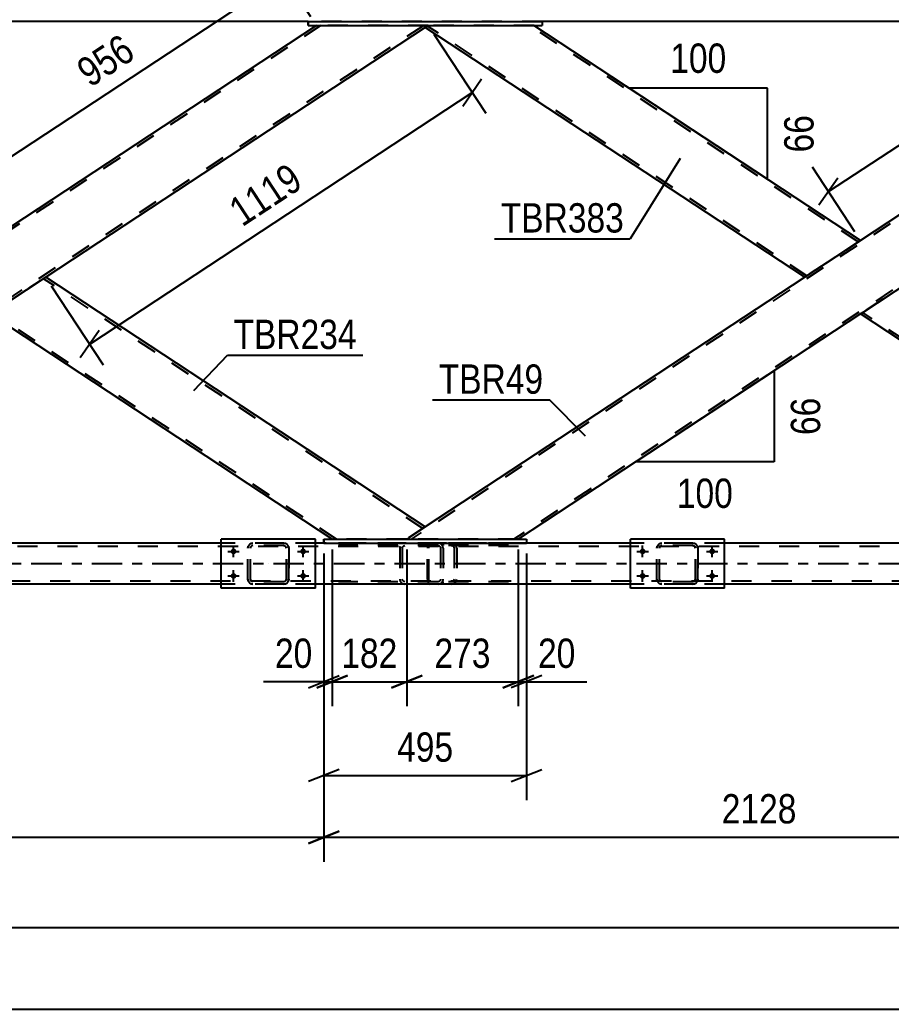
# Model space of a CAD drawing. Header units: millimetres. Extents: x -787 to 402, y -866 to -25.
# Drawn here: x -367.7 to -282.5, y -186.6 to -89.9 of the extents above; entities that cross this region are included whole.
import ezdxf

# ---------------------------------------------------------------- set-up
doc = ezdxf.new("R2010")
doc.units = ezdxf.units.MM
doc.linetypes.add('DXK_LINE_DOT2', pattern=[3.9198, 1.9599, -1.9599])
doc.linetypes.add('DXK_LINE_DOT3', pattern=[5.9187, 2.979, -0.9799, 0.9799, -0.9799])
doc.styles.add('Arial Narrow', font='ARIALN.TTF', dxfattribs={"height": 0.2})

# ---------------------------------------------------------------- blocks, each defined once
blk = doc.blocks.new('Part-569028579-4571 - 4520')
at = {"color": 2, "linetype": 'Continuous'}
for p, q in [((-280.064, -115.058), (-280.501, -115.345)), ((-242.956, -139.467), (-280.064, -115.058)), ((-285.49, -118.627), (-280.501, -115.345)), ((-285.523, -118.648), (-285.49, -118.627)), ((-252.065, -140.657), (-285.523, -118.648)), ((-243.393, -139.754), (-244.766, -140.657)), ((-242.989, -139.488), (-243.393, -139.754)), ((-242.989, -139.488), (-242.956, -139.467))]:
    blk.add_line(p, q, dxfattribs=at)
at = {"color": 7, "linetype": 'DXK_LINE_DOT2'}
for p, q in [((-243.174, -139.61), (-280.283, -115.201)), ((-285.305, -118.505), (-285.288, -118.494)), ((-251.628, -140.657), (-285.305, -118.505)), ((-243.393, -139.754), (-243.084, -139.551)), ((-244.766, -140.657), (-252.065, -140.657))]:
    blk.add_line(p, q, dxfattribs=at)
blk = doc.blocks.new('Part-569028579-4556 - 4520')
at = {"color": 2, "linetype": 'Continuous'}
for p, q in [((-365.198, -115.058), (-365.635, -115.345)), ((-328.09, -139.467), (-365.198, -115.058)), ((-370.624, -118.627), (-365.635, -115.345)), ((-370.657, -118.648), (-370.624, -118.627)), ((-337.199, -140.657), (-370.657, -118.648)), ((-328.527, -139.754), (-329.9, -140.657)), ((-328.124, -139.488), (-328.527, -139.754)), ((-328.124, -139.488), (-328.09, -139.467))]:
    blk.add_line(p, q, dxfattribs=at)
at = {"color": 7, "linetype": 'DXK_LINE_DOT2'}
for p, q in [((-328.309, -139.61), (-365.417, -115.201)), ((-370.439, -118.505), (-370.422, -118.494)), ((-336.762, -140.657), (-370.439, -118.505)), ((-328.527, -139.754), (-328.218, -139.551)), ((-329.9, -140.657), (-337.199, -140.657))]:
    blk.add_line(p, q, dxfattribs=at)
blk = doc.blocks.new('Part-569028579-4566 - 4520')
at = {"color": 7, "linetype": 'DXK_LINE_DOT2'}
for p, q in [((-338.282, -90.458), (-414.597, -140.657)), ((-328.237, -90.458), (-404.553, -140.657)), ((-327.8, -90.458), (-338.718, -90.458)), ((-327.8, -90.458), (-328.09, -90.649)), ((-370.657, -111.467), (-376.116, -115.058)), ((-365.198, -115.058), (-370.657, -118.648)), ((-413.225, -139.467), (-415.034, -140.657)), ((-404.116, -140.657), (-415.034, -140.657))]:
    blk.add_line(p, q, dxfattribs=at)
at = {"color": 2, "linetype": 'Continuous'}
for p, q in [((-338.718, -90.458), (-370.657, -111.467)), ((-328.09, -90.649), (-365.198, -115.058)), ((-376.116, -115.058), (-413.225, -139.467)), ((-370.657, -118.648), (-404.116, -140.657))]:
    blk.add_line(p, q, dxfattribs=at)
blk = doc.blocks.new('Part-569028579-4684 - 4520')
at = {"color": 2, "linetype": 'Continuous'}
for p, q in [((-339.518, -90.058), (-401.797, -90.058)), ((-254.384, -90.058), (-316.662, -90.058))]:
    blk.add_line(p, q, dxfattribs=at)
at = {"color": 7, "linetype": 'DXK_LINE_DOT2'}
blk.add_line((-316.662, -90.058), (-339.518, -90.058), dxfattribs=at)
blk = doc.blocks.new('Part-569028579-4578 - 4520')
at = {"color": 7, "linetype": 'DXK_LINE_DOT2'}
for p, q in [((-253.147, -90.458), (-329.463, -140.657)), ((-243.103, -90.458), (-319.418, -140.657)), ((-242.666, -90.458), (-285.523, -118.648)), ((-242.666, -90.458), (-253.584, -90.458)), ((-285.523, -111.467), (-290.982, -115.058)), ((-280.064, -115.058), (-285.523, -118.648)), ((-328.09, -139.467), (-329.9, -140.657)), ((-318.982, -140.657), (-329.9, -140.657))]:
    blk.add_line(p, q, dxfattribs=at)
at = {"color": 2, "linetype": 'Continuous'}
for p, q in [((-253.584, -90.458), (-285.523, -111.467)), ((-242.956, -90.649), (-280.064, -115.058)), ((-290.982, -115.058), (-328.09, -139.467)), ((-285.523, -118.648), (-318.982, -140.657))]:
    blk.add_line(p, q, dxfattribs=at)
blk = doc.blocks.new('Part-569028579-4706 - 4520')
at = {"color": 2, "linetype": 'Continuous'}
for p, q in [((-339.518, -90.458), (-339.518, -90.058)), ((-339.518, -90.058), (-339.518, -90.058)), ((-339.518, -90.058), (-316.662, -90.058)), ((-339.518, -90.458), (-339.518, -90.458)), ((-339.518, -90.458), (-316.662, -90.458)), ((-316.662, -90.058), (-316.662, -90.458))]:
    blk.add_line(p, q, dxfattribs=at)
at = {"color": 7, "linetype": 'DXK_LINE_DOT2'}
for p, q in [((-339.518, -90.058), (-339.518, -90.458)), ((-339.518, -90.058), (-339.518, -90.058)), ((-339.518, -90.458), (-339.518, -90.458)), ((-316.662, -90.058), (-316.662, -90.458))]:
    blk.add_line(p, q, dxfattribs=at)
blk = doc.blocks.new('Part-569028579-4598 - 4520')
at = {"color": 7, "linetype": 'DXK_LINE_DOT2'}
for p, q in [((-327.705, -141.093), (-327.793, -141.197)), ((-327.602, -141.057), (-327.705, -141.093)), ((-319.937, -141.057), (-327.602, -141.057)), ((-326.326, -141.057), (-326.326, -141.297)), ((-325.318, -141.093), (-325.51, -141.057)), ((-327.852, -141.353), (-327.873, -141.537)), ((-327.873, -144.577), (-327.873, -141.537)), ((-327.793, -141.197), (-327.852, -141.353)), ((-327.737, -141.537), (-327.727, -141.445)), ((-327.737, -144.577), (-327.737, -141.537)), ((-327.727, -141.445), (-327.698, -141.367)), ((-327.698, -141.367), (-327.654, -141.315)), ((-327.654, -141.315), (-327.602, -141.297)), ((-319.937, -141.297), (-327.602, -141.297)), ((-325.51, -141.297), (-325.414, -141.315)), ((-325.414, -141.315), (-325.333, -141.367)), ((-325.333, -141.367), (-325.278, -141.445)), ((-325.278, -141.445), (-325.259, -141.537)), ((-325.259, -141.537), (-325.259, -144.577)), ((-325.036, -141.401), (-325.046, -141.353)), ((-325.008, -141.537), (-325.036, -141.401)), ((-325.008, -141.537), (-325.008, -144.577)), ((-327.873, -144.577), (-327.852, -144.76)), ((-327.852, -144.76), (-327.793, -144.916)), ((-327.793, -144.916), (-327.705, -145.02)), ((-327.727, -144.669), (-327.737, -144.577)), ((-327.698, -144.746), (-327.727, -144.669)), ((-327.705, -145.02), (-327.602, -145.057)), ((-327.654, -144.798), (-327.698, -144.746)), ((-327.602, -144.817), (-327.654, -144.798)), ((-319.937, -144.817), (-327.602, -144.817)), ((-319.937, -145.057), (-327.602, -145.057)), ((-326.326, -145.057), (-326.326, -144.817)), ((-325.414, -144.798), (-325.51, -144.817)), ((-325.51, -145.057), (-325.318, -145.02)), ((-325.333, -144.746), (-325.414, -144.798)), ((-325.278, -144.669), (-325.333, -144.746)), ((-325.259, -144.577), (-325.278, -144.669)), ((-325.046, -144.76), (-325.022, -144.643)), ((-325.022, -144.643), (-325.008, -144.577))]:
    blk.add_line(p, q, dxfattribs=at)
for centre, start, end in [((-325.496, -141.552), 23.84941, 68.8059), ((-325.496, -144.561), 291.1941, 336.15059)]:
    blk.add_arc(centre, 0.492, start, end, dxfattribs=at)
blk = doc.blocks.new('Part-569028579-4692 - 4520')
at = {"color": 7, "linetype": 'DXK_LINE_DOT2'}
for p, q in [((-326.836, -141.057), (-336.579, -141.057)), ((-330.072, -141.057), (-330.267, -141.093)), ((-326.641, -141.093), (-326.836, -141.057)), ((-326.836, -141.297), (-336.579, -141.297)), ((-330.554, -141.401), (-330.582, -141.537)), ((-330.582, -141.537), (-330.582, -144.577)), ((-330.543, -141.353), (-330.554, -141.401)), ((-330.327, -141.537), (-330.307, -141.445)), ((-330.327, -141.537), (-330.327, -144.577)), ((-330.307, -141.445), (-330.252, -141.367)), ((-330.252, -141.367), (-330.169, -141.315)), ((-330.169, -141.315), (-330.072, -141.297)), ((-326.836, -141.297), (-326.739, -141.315)), ((-326.739, -141.315), (-326.656, -141.367)), ((-326.656, -141.367), (-326.6, -141.445)), ((-326.6, -141.445), (-326.581, -141.537)), ((-326.581, -141.537), (-326.581, -144.577)), ((-326.354, -141.401), (-326.365, -141.353)), ((-326.326, -141.537), (-326.354, -141.401)), ((-326.326, -141.537), (-326.326, -144.577)), ((-326.836, -144.817), (-336.579, -144.817)), ((-326.836, -145.057), (-336.579, -145.057)), ((-330.582, -144.577), (-330.568, -144.643)), ((-330.568, -144.643), (-330.543, -144.76)), ((-330.307, -144.669), (-330.327, -144.577)), ((-330.252, -144.746), (-330.307, -144.669)), ((-330.267, -145.02), (-330.072, -145.057)), ((-330.169, -144.798), (-330.252, -144.746)), ((-330.072, -144.817), (-330.169, -144.798)), ((-326.739, -144.798), (-326.836, -144.817)), ((-326.836, -145.057), (-326.641, -145.02)), ((-326.656, -144.746), (-326.739, -144.798)), ((-326.6, -144.669), (-326.656, -144.746)), ((-326.581, -144.577), (-326.6, -144.669)), ((-326.365, -144.76), (-326.34, -144.643)), ((-326.34, -144.643), (-326.326, -144.577))]:
    blk.add_line(p, q, dxfattribs=at)
for centre, start, end in [((-326.817, -141.557), 24.31996, 69.24169), ((-330.091, -144.556), 204.31996, 249.24169), ((-326.817, -144.556), 290.75831, 335.68004)]:
    blk.add_arc(centre, 0.496, start, end, dxfattribs=at)
blk = doc.blocks.new('Part-569028579-4732 - 4520')
at = {"color": 2, "linetype": 'Continuous'}
for p, q in [((-328.09, -90.649), (-328.057, -90.627)), ((-290.982, -115.058), (-328.09, -90.649)), ((-328.057, -90.627), (-327.8, -90.458)), ((-327.855, -90.494), (-327.816, -90.458)), ((-285.523, -111.467), (-317.462, -90.458)), ((-285.96, -111.754), (-290.982, -115.058)), ((-285.556, -111.489), (-285.96, -111.754)), ((-285.523, -111.467), (-285.556, -111.489))]:
    blk.add_line(p, q, dxfattribs=at)
at = {"color": 7, "linetype": 'DXK_LINE_DOT2'}
for p, q in [((-328.09, -90.649), (-328.057, -90.627)), ((-290.764, -114.914), (-327.872, -90.505)), ((-317.462, -90.458), (-327.816, -90.458)), ((-285.742, -111.61), (-317.899, -90.458)), ((-285.96, -111.754), (-285.651, -111.551)), ((-290.764, -114.914), (-290.747, -114.903))]:
    blk.add_line(p, q, dxfattribs=at)
blk = doc.blocks.new('Part-569028579-4749 - 4520')
at = {"color": 2, "linetype": 'Continuous'}
for p, q in [((-337.999, -141.057), (-337.999, -140.657)), ((-337.999, -140.657), (-337.999, -140.657)), ((-337.999, -140.657), (-318.182, -140.657)), ((-337.999, -141.057), (-337.999, -141.057)), ((-337.999, -141.057), (-318.182, -141.057)), ((-318.182, -140.657), (-318.182, -141.057))]:
    blk.add_line(p, q, dxfattribs=at)
at = {"color": 7, "linetype": 'DXK_LINE_DOT2'}
for p, q in [((-337.999, -140.657), (-337.999, -141.057)), ((-337.999, -140.657), (-337.999, -140.657)), ((-337.999, -141.057), (-337.999, -141.057)), ((-318.182, -140.657), (-318.182, -141.057))]:
    blk.add_line(p, q, dxfattribs=at)
blk = doc.blocks.new('Part-569028579-4857 - 4520')
at = {"color": 2, "linetype": 'Continuous'}
for p, q in [((-348.027, -141.057), (-378.827, -141.057)), ((-337.999, -141.057), (-338.827, -141.057)), ((-308.027, -141.057), (-318.182, -141.057)), ((-268.027, -141.057), (-298.827, -141.057)), ((-348.027, -145.057), (-378.827, -145.057)), ((-308.027, -145.057), (-338.827, -145.057)), ((-268.027, -145.057), (-298.827, -145.057))]:
    blk.add_line(p, q, dxfattribs=at)
at = {"color": 7, "linetype": 'DXK_LINE_DOT2'}
for p, q in [((-338.827, -141.057), (-348.027, -141.057)), ((-318.182, -141.057), (-337.999, -141.057)), ((-298.827, -141.057), (-308.027, -141.057)), ((-126.885, -141.377), (-725.388, -141.377)), ((-725.388, -144.737), (-126.885, -144.737)), ((-338.827, -145.057), (-348.027, -145.057)), ((-298.827, -145.057), (-308.027, -145.057))]:
    blk.add_line(p, q, dxfattribs=at)
at = {"color": 7, "linetype": 'DXK_LINE_DOT3'}
blk.add_line((-126.885, -143.057), (-725.388, -143.057), dxfattribs=at)
blk = doc.blocks.new('Part-569028579-16112 - 4520')
at = {"color": 7, "linetype": 'DXK_LINE_DOT2'}
for p, q in [((-305.131, -141.093), (-304.947, -141.057)), ((-304.947, -141.057), (-305.131, -141.093)), ((-301.907, -141.057), (-304.947, -141.057)), ((-301.907, -141.057), (-301.724, -141.093)), ((-301.724, -141.093), (-301.907, -141.057)), ((-305.427, -141.537), (-305.391, -141.353)), ((-305.391, -141.353), (-305.427, -141.537)), ((-305.427, -144.577), (-305.427, -141.537)), ((-305.427, -141.537), (-305.427, -141.537)), ((-305.427, -144.577), (-305.427, -141.537)), ((-305.187, -141.537), (-305.169, -141.445)), ((-305.169, -141.445), (-305.187, -141.537)), ((-305.187, -144.577), (-305.187, -141.537)), ((-305.187, -141.537), (-305.187, -141.537)), ((-305.187, -144.577), (-305.187, -141.537)), ((-305.169, -141.445), (-305.117, -141.367)), ((-305.117, -141.367), (-305.169, -141.445)), ((-305.117, -141.367), (-305.039, -141.315)), ((-305.039, -141.315), (-305.117, -141.367)), ((-304.947, -141.297), (-305.039, -141.315)), ((-301.907, -141.297), (-304.947, -141.297)), ((-301.907, -141.297), (-301.816, -141.315)), ((-301.816, -141.315), (-301.738, -141.367)), ((-301.738, -141.367), (-301.816, -141.315)), ((-301.738, -141.367), (-301.686, -141.445)), ((-301.686, -141.445), (-301.738, -141.367)), ((-301.686, -141.445), (-301.667, -141.537)), ((-301.667, -141.537), (-301.686, -141.445)), ((-301.667, -144.577), (-301.667, -141.537)), ((-301.667, -141.537), (-301.667, -141.537)), ((-301.667, -144.577), (-301.667, -141.537)), ((-301.464, -141.353), (-301.427, -141.537)), ((-301.427, -141.537), (-301.464, -141.353)), ((-301.427, -144.577), (-301.427, -141.537)), ((-301.427, -141.537), (-301.427, -141.537)), ((-301.427, -141.537), (-301.427, -144.577)), ((-305.427, -144.577), (-305.427, -144.577)), ((-305.391, -144.76), (-305.427, -144.577)), ((-305.427, -144.577), (-305.391, -144.76)), ((-305.187, -144.577), (-305.187, -144.577)), ((-305.169, -144.669), (-305.187, -144.577)), ((-305.187, -144.577), (-305.169, -144.669)), ((-305.117, -144.746), (-305.169, -144.669)), ((-305.169, -144.669), (-305.117, -144.746)), ((-304.947, -145.057), (-305.131, -145.02)), ((-305.131, -145.02), (-304.947, -145.057)), ((-305.039, -144.798), (-305.117, -144.746)), ((-305.117, -144.746), (-305.039, -144.798)), ((-304.947, -144.817), (-305.039, -144.798)), ((-301.907, -144.817), (-304.947, -144.817)), ((-301.907, -145.057), (-304.947, -145.057)), ((-301.816, -144.798), (-301.907, -144.817)), ((-301.724, -145.02), (-301.907, -145.057)), ((-301.907, -145.057), (-301.724, -145.02)), ((-301.738, -144.746), (-301.816, -144.798)), ((-301.816, -144.798), (-301.738, -144.746)), ((-301.686, -144.669), (-301.738, -144.746)), ((-301.738, -144.746), (-301.686, -144.669)), ((-301.667, -144.577), (-301.686, -144.669)), ((-301.686, -144.669), (-301.667, -144.577)), ((-301.667, -144.577), (-301.667, -144.577)), ((-301.427, -144.577), (-301.464, -144.76)), ((-301.464, -144.76), (-301.427, -144.577)), ((-301.427, -144.577), (-301.427, -144.577))]:
    blk.add_line(p, q, dxfattribs=at)
at = {"color": 7, "linetype": 'DXK_LINE_DOT3'}
blk.add_line((-303.427, -143.057), (-303.427, -143.057), dxfattribs=at)
at = {"color": 7, "linetype": 'DXK_LINE_DOT2'}
for centre, start, end in [((-304.947, -141.537), 112.5, 157.5), ((-304.947, -141.537), 112.5, 157.5), ((-301.907, -141.537), 22.5, 67.5), ((-301.907, -141.537), 22.5, 67.5), ((-304.947, -144.577), 202.5, 247.5), ((-304.947, -144.577), 202.5, 247.5), ((-301.907, -144.577), 292.5, 337.5), ((-301.907, -144.577), 292.5, 337.5)]:
    blk.add_arc(centre, 0.48, start, end, dxfattribs=at)
blk = doc.blocks.new('Part-569028579-16113 - 4520')
at = {"color": 2, "linetype": 'Continuous'}
for p, q in [((-298.827, -140.657), (-308.027, -140.657)), ((-308.027, -145.457), (-308.027, -140.657)), ((-298.827, -145.457), (-298.827, -140.657)), ((-298.827, -145.457), (-308.027, -145.457))]:
    blk.add_line(p, q, dxfattribs=at)
blk = doc.blocks.new('Part-569028579-16115 - 4520')
at = {"color": 7, "linetype": 'DXK_LINE_DOT2'}
for p, q in [((-345.131, -141.093), (-344.947, -141.057)), ((-344.947, -141.057), (-345.131, -141.093)), ((-341.907, -141.057), (-344.947, -141.057)), ((-341.907, -141.057), (-341.724, -141.093)), ((-341.724, -141.093), (-341.907, -141.057)), ((-345.427, -141.537), (-345.391, -141.353)), ((-345.391, -141.353), (-345.427, -141.537)), ((-345.427, -144.577), (-345.427, -141.537)), ((-345.427, -141.537), (-345.427, -141.537)), ((-345.427, -144.577), (-345.427, -141.537)), ((-345.187, -141.537), (-345.169, -141.445)), ((-345.169, -141.445), (-345.187, -141.537)), ((-345.187, -144.577), (-345.187, -141.537)), ((-345.187, -141.537), (-345.187, -141.537)), ((-345.187, -144.577), (-345.187, -141.537)), ((-345.169, -141.445), (-345.117, -141.367)), ((-345.117, -141.367), (-345.169, -141.445)), ((-345.117, -141.367), (-345.039, -141.315)), ((-345.039, -141.315), (-345.117, -141.367)), ((-344.947, -141.297), (-345.039, -141.315)), ((-341.907, -141.297), (-344.947, -141.297)), ((-341.907, -141.297), (-341.816, -141.315)), ((-341.816, -141.315), (-341.738, -141.367)), ((-341.738, -141.367), (-341.816, -141.315)), ((-341.738, -141.367), (-341.686, -141.445)), ((-341.686, -141.445), (-341.738, -141.367)), ((-341.686, -141.445), (-341.667, -141.537)), ((-341.667, -141.537), (-341.686, -141.445)), ((-341.667, -144.577), (-341.667, -141.537)), ((-341.667, -141.537), (-341.667, -141.537)), ((-341.667, -144.577), (-341.667, -141.537)), ((-341.464, -141.353), (-341.427, -141.537)), ((-341.427, -141.537), (-341.464, -141.353)), ((-341.427, -144.577), (-341.427, -141.537)), ((-341.427, -141.537), (-341.427, -141.537)), ((-341.427, -141.537), (-341.427, -144.577)), ((-345.427, -144.577), (-345.427, -144.577)), ((-345.391, -144.76), (-345.427, -144.577)), ((-345.427, -144.577), (-345.391, -144.76)), ((-345.187, -144.577), (-345.187, -144.577)), ((-345.169, -144.669), (-345.187, -144.577)), ((-345.187, -144.577), (-345.169, -144.669)), ((-345.117, -144.746), (-345.169, -144.669)), ((-345.169, -144.669), (-345.117, -144.746)), ((-344.947, -145.057), (-345.131, -145.02)), ((-345.131, -145.02), (-344.947, -145.057)), ((-345.039, -144.798), (-345.117, -144.746)), ((-345.117, -144.746), (-345.039, -144.798)), ((-344.947, -144.817), (-345.039, -144.798)), ((-341.907, -144.817), (-344.947, -144.817)), ((-341.907, -145.057), (-344.947, -145.057)), ((-341.816, -144.798), (-341.907, -144.817)), ((-341.724, -145.02), (-341.907, -145.057)), ((-341.907, -145.057), (-341.724, -145.02)), ((-341.738, -144.746), (-341.816, -144.798)), ((-341.816, -144.798), (-341.738, -144.746)), ((-341.686, -144.669), (-341.738, -144.746)), ((-341.738, -144.746), (-341.686, -144.669)), ((-341.667, -144.577), (-341.686, -144.669)), ((-341.686, -144.669), (-341.667, -144.577)), ((-341.667, -144.577), (-341.667, -144.577)), ((-341.427, -144.577), (-341.464, -144.76)), ((-341.464, -144.76), (-341.427, -144.577)), ((-341.427, -144.577), (-341.427, -144.577))]:
    blk.add_line(p, q, dxfattribs=at)
at = {"color": 7, "linetype": 'DXK_LINE_DOT3'}
blk.add_line((-343.427, -143.057), (-343.427, -143.057), dxfattribs=at)
at = {"color": 7, "linetype": 'DXK_LINE_DOT2'}
for centre, start, end in [((-344.947, -141.537), 112.5, 157.5), ((-344.947, -141.537), 112.5, 157.5), ((-341.907, -141.537), 22.5, 67.5), ((-341.907, -141.537), 22.5, 67.5), ((-344.947, -144.577), 202.5, 247.5), ((-344.947, -144.577), 202.5, 247.5), ((-341.907, -144.577), 292.5, 337.5), ((-341.907, -144.577), 292.5, 337.5)]:
    blk.add_arc(centre, 0.48, start, end, dxfattribs=at)
blk = doc.blocks.new('Part-569028579-16116 - 4520')
at = {"color": 2, "linetype": 'Continuous'}
for p, q in [((-338.827, -140.657), (-348.027, -140.657)), ((-348.027, -145.457), (-348.027, -140.657)), ((-338.827, -145.457), (-338.827, -140.657)), ((-338.827, -145.457), (-348.027, -145.457))]:
    blk.add_line(p, q, dxfattribs=at)
blk = doc.blocks.new('Bolt-569028579-16182 - 4520')
at = {"linetype": 'Continuous'}
for points in [[(-306.827, -141.577, -1), (-306.827, -142.137, -1)], [(-300.027, -141.577, -1), (-300.027, -142.137, -1)], [(-306.827, -143.977, -1), (-306.827, -144.537, -1)], [(-300.027, -143.977, -1), (-300.027, -144.537, -1)]]:
    blk.add_hatch(color=1, dxfattribs=at).paths.add_polyline_path(points)
at = {"color": 1, "linetype": 'Continuous'}
for p, q in [((-307.387, -141.857), (-306.267, -141.857)), ((-306.827, -142.417), (-306.827, -141.297)), ((-300.587, -141.857), (-299.467, -141.857)), ((-300.027, -142.417), (-300.027, -141.297)), ((-306.827, -144.817), (-306.827, -143.697)), ((-300.027, -144.817), (-300.027, -143.697)), ((-307.387, -144.257), (-306.267, -144.257)), ((-300.587, -144.257), (-299.467, -144.257))]:
    blk.add_line(p, q, dxfattribs=at)
blk = doc.blocks.new('Bolt-569028579-16184 - 4520')
at = {"linetype": 'Continuous'}
for points in [[(-346.827, -141.577, -1), (-346.827, -142.137, -1)], [(-340.027, -141.577, -1), (-340.027, -142.137, -1)], [(-346.827, -143.977, -1), (-346.827, -144.537, -1)], [(-340.027, -143.977, -1), (-340.027, -144.537, -1)]]:
    blk.add_hatch(color=1, dxfattribs=at).paths.add_polyline_path(points)
at = {"color": 1, "linetype": 'Continuous'}
for p, q in [((-347.387, -141.857), (-346.267, -141.857)), ((-346.827, -142.417), (-346.827, -141.297)), ((-340.587, -141.857), (-339.467, -141.857)), ((-340.027, -142.417), (-340.027, -141.297)), ((-346.827, -144.817), (-346.827, -143.697)), ((-340.027, -144.817), (-340.027, -143.697)), ((-347.387, -144.257), (-346.267, -144.257)), ((-340.587, -144.257), (-339.467, -144.257))]:
    blk.add_line(p, q, dxfattribs=at)
blk = doc.blocks.new('AngleDimension-569028579-64519 - 4520')
at = {"color": 7, "linetype": 'Continuous'}
for p, q in [((-293.97, -124.205), (-307.505, -133.107)), ((-293.97, -124.205), (-293.97, -133.107)), ((-296.125, -125.622), (-307.505, -133.107)), ((-293.97, -133.107), (-307.505, -133.107))]:
    blk.add_line(p, q, dxfattribs=at)
at = {"color": 0}
for points in [[(-288.87, -126.228), (-293.07, -126.228), (-293.07, -131.084), (-288.87, -131.084)], [(-297.395, -138.207), (-297.395, -134.007), (-304.08, -134.007), (-304.08, -138.207)]]:
    blk.add_wipeout(points, dxfattribs=at)
at = {"color": 3, "style": 'Arial Narrow'}
blk.add_text('66', height=2.8633, rotation=90.00021, dxfattribs=at).set_placement((-289.47, -130.484))
blk.add_text('100', height=2.8633, dxfattribs=at).set_placement((-303.48, -137.607))
blk = doc.blocks.new('StraightDimension-569028579-64331 - 4520')
at = {"color": 7, "linetype": 'Continuous'}
for p, q in [((-327.251, -91.293), (-322.173, -99.013)), ((-324.415, -98.333), (-322.568, -95.682)), ((-360.89, -121.608), (-323.492, -97.008)), ((-364.649, -115.893), (-359.571, -123.613)), ((-359.966, -120.282), (-361.813, -122.933))]:
    blk.add_line(p, q, dxfattribs=at)
at = {"color": 0}
blk.add_wipeout([(-339.047, -106.342), (-341.355, -102.833), (-348.467, -107.511), (-346.159, -111.02)], dxfattribs=at)
at = {"color": 3, "style": 'Arial Narrow'}
blk.add_text('1119', height=2.8633, rotation=33.33468, dxfattribs=at).set_placement((-345.987, -110.189))
blk = doc.blocks.new('StraightDimension-569028579-64163 - 4520')
at = {"color": 7, "linetype": 'Continuous'}
for p, q in [((-337.999, -142.057), (-337.999, -166.163)), ((-318.182, -142.057), (-318.182, -166.163)), ((-336.499, -163.163), (-339.499, -164.363)), ((-319.682, -164.363), (-316.682, -163.163)), ((-337.999, -163.763), (-318.182, -163.763))]:
    blk.add_line(p, q, dxfattribs=at)
at = {"color": 0}
blk.add_wipeout([(-324.748, -163.013), (-324.748, -158.813), (-331.433, -158.813), (-331.433, -163.013)], dxfattribs=at)
at = {"color": 3, "style": 'Arial Narrow'}
blk.add_text('495', height=2.8633, dxfattribs=at).set_placement((-330.833, -162.413))
blk = doc.blocks.new('AngleDimension-569028579-64517 - 4520')
at = {"color": 7, "linetype": 'Continuous'}
for p, q in [((-310.233, -95.213), (-308.15, -96.583)), ((-294.616, -96.583), (-308.15, -96.583)), ((-294.616, -105.486), (-308.15, -96.583)), ((-294.616, -105.486), (-294.616, -96.583))]:
    blk.add_line(p, q, dxfattribs=at)
at = {"color": 0}
for points in [[(-298.041, -95.683), (-298.041, -91.483), (-304.725, -91.483), (-304.725, -95.683)], [(-289.516, -98.606), (-293.716, -98.606), (-293.716, -103.463), (-289.516, -103.463)]]:
    blk.add_wipeout(points, dxfattribs=at)
at = {"color": 3, "style": 'Arial Narrow'}
blk.add_text('100', height=2.8633, dxfattribs=at).set_placement((-304.125, -95.083))
blk.add_text('66', height=2.8633, rotation=90.00021, dxfattribs=at).set_placement((-290.116, -102.863))
blk = doc.blocks.new('StraightDimension-569028579-61938 - 4520')
at = {"color": 7, "linetype": 'Continuous'}
blk.add_line((-726.028, -186.604), (-90.59, -186.604), dxfattribs=at)
blk = doc.blocks.new('StraightDimension-569028579-64167 - 4520')
at = {"color": 7, "linetype": 'Continuous'}
for p, q in [((-337.199, -141.657), (-337.199, -156.992)), ((-329.9, -141.657), (-329.9, -156.992)), ((-338.699, -155.192), (-335.699, -153.992)), ((-337.199, -154.592), (-329.9, -154.592)), ((-328.4, -153.992), (-331.4, -155.192))]:
    blk.add_line(p, q, dxfattribs=at)
at = {"color": 0}
blk.add_wipeout([(-330.207, -153.842), (-330.207, -149.642), (-336.892, -149.642), (-336.892, -153.842)], dxfattribs=at)
at = {"color": 3, "style": 'Arial Narrow'}
blk.add_text('182', height=2.8633, dxfattribs=at).set_placement((-336.292, -153.242))
blk = doc.blocks.new('StraightDimension-569028579-63167 - 4520')
at = {"color": 7, "linetype": 'Continuous'}
for p, q in [((-423.133, -142.057), (-423.133, -172.195)), ((-337.999, -142.057), (-337.999, -172.195)), ((-421.633, -169.195), (-424.633, -170.395)), ((-339.499, -170.395), (-336.499, -169.195)), ((-423.133, -169.795), (-337.999, -169.795))]:
    blk.add_line(p, q, dxfattribs=at)
at = {"color": 0}
blk.add_wipeout([(-376.31, -169.045), (-376.31, -164.845), (-384.822, -164.845), (-384.822, -169.045)], dxfattribs=at)
at = {"color": 3, "style": 'Arial Narrow'}
blk.add_text('2128', height=2.8633, dxfattribs=at).set_placement((-384.222, -168.445))
blk = doc.blocks.new('StraightDimension-569028579-64168 - 4520')
at = {"color": 7, "linetype": 'Continuous'}
for p, q in [((-329.9, -141.657), (-329.9, -156.992)), ((-318.982, -141.657), (-318.982, -156.992)), ((-331.4, -155.192), (-328.4, -153.992)), ((-329.9, -154.592), (-318.982, -154.592)), ((-317.482, -153.992), (-320.482, -155.192))]:
    blk.add_line(p, q, dxfattribs=at)
at = {"color": 0}
blk.add_wipeout([(-321.099, -153.842), (-321.099, -149.642), (-327.783, -149.642), (-327.783, -153.842)], dxfattribs=at)
at = {"color": 3, "style": 'Arial Narrow'}
blk.add_text('273', height=2.8633, dxfattribs=at).set_placement((-327.183, -153.242))
blk = doc.blocks.new('StraightDimension-569028579-64165 - 4520')
at = {"color": 7, "linetype": 'Continuous'}
for p, q in [((-337.999, -142.057), (-337.999, -156.992)), ((-337.199, -141.657), (-337.199, -156.992)), ((-337.999, -154.592), (-343.905, -154.592)), ((-337.999, -154.592), (-343.905, -154.592)), ((-339.499, -155.192), (-336.499, -153.992)), ((-335.699, -153.992), (-338.699, -155.192)), ((-337.999, -154.592), (-337.199, -154.592))]:
    blk.add_line(p, q, dxfattribs=at)
at = {"color": 0}
blk.add_wipeout([(-338.524, -153.842), (-338.524, -149.642), (-343.38, -149.642), (-343.38, -153.842)], dxfattribs=at)
at = {"color": 3, "style": 'Arial Narrow'}
blk.add_text('20', height=2.8633, dxfattribs=at).set_placement((-342.78, -153.242))
blk = doc.blocks.new('StraightDimension-569028579-63166 - 4520')
at = {"color": 7, "linetype": 'Continuous'}
for p, q in [((-337.999, -142.057), (-337.999, -172.195)), ((-252.865, -142.057), (-252.865, -172.195)), ((-336.499, -169.195), (-339.499, -170.395)), ((-254.365, -170.395), (-251.365, -169.195)), ((-337.999, -169.795), (-252.865, -169.795))]:
    blk.add_line(p, q, dxfattribs=at)
at = {"color": 0}
blk.add_wipeout([(-291.176, -169.045), (-291.176, -164.845), (-299.688, -164.845), (-299.688, -169.045)], dxfattribs=at)
at = {"color": 3, "style": 'Arial Narrow'}
blk.add_text('2128', height=2.8633, dxfattribs=at).set_placement((-299.088, -168.445))
blk = doc.blocks.new('StraightDimension-569028579-61472 - 4520')
at = {"color": 7, "linetype": 'Continuous'}
blk.add_line((-725.388, -178.629), (-91.23, -178.629), dxfattribs=at)
blk = doc.blocks.new('StraightDimension-569028579-64169 - 4520')
at = {"color": 7, "linetype": 'Continuous'}
for p, q in [((-318.982, -141.657), (-318.982, -156.992)), ((-318.182, -142.057), (-318.182, -156.992)), ((-320.482, -155.192), (-317.482, -153.992)), ((-316.682, -153.992), (-319.682, -155.192)), ((-318.982, -154.592), (-318.182, -154.592)), ((-318.182, -154.592), (-312.275, -154.592)), ((-318.182, -154.592), (-312.275, -154.592))]:
    blk.add_line(p, q, dxfattribs=at)
at = {"color": 0}
blk.add_wipeout([(-312.8, -153.842), (-312.8, -149.642), (-317.657, -149.642), (-317.657, -153.842)], dxfattribs=at)
at = {"color": 3, "style": 'Arial Narrow'}
blk.add_text('20', height=2.8633, dxfattribs=at).set_placement((-317.057, -153.242))
blk = doc.blocks.new('StraightDimension-569028579-64329 - 4520')
at = {"color": 7, "linetype": 'Continuous'}
for p, q in [((-339.268, -89.622), (-343.423, -83.306)), ((-342.78, -87.013), (-340.933, -84.361)), ((-373.796, -106.696), (-341.856, -85.687)), ((-371.207, -110.631), (-375.362, -104.315)), ((-372.872, -105.37), (-374.719, -108.022))]:
    blk.add_line(p, q, dxfattribs=at)
at = {"color": 0}
blk.add_wipeout([(-355.446, -93.728), (-357.754, -90.219), (-363.338, -93.893), (-361.03, -97.402)], dxfattribs=at)
at = {"color": 3, "style": 'Arial Narrow'}
blk.add_text('956', height=2.8633, rotation=33.33468, dxfattribs=at).set_placement((-360.859, -96.571))
blk = doc.blocks.new('StraightDimension-569028579-64357 - 4520')
at = {"color": 7, "linetype": 'Continuous'}
for p, q in [((-254.134, -89.622), (-258.288, -83.306)), ((-257.646, -87.013), (-255.799, -84.361)), ((-288.661, -106.696), (-256.722, -85.687)), ((-286.073, -110.631), (-290.227, -104.315)), ((-287.738, -105.37), (-289.585, -108.022))]:
    blk.add_line(p, q, dxfattribs=at)
at = {"color": 0}
blk.add_wipeout([(-270.312, -93.728), (-272.62, -90.219), (-278.204, -93.893), (-275.896, -97.402)], dxfattribs=at)
at = {"color": 3, "style": 'Arial Narrow'}
blk.add_text('956', height=2.8633, rotation=33.33468, dxfattribs=at).set_placement((-275.725, -96.571))
blk = doc.blocks.new('Mark-569028579-65113 - 4520')
at = {"color": 30, "linetype": 'Continuous'}
for p, q in [((-350.709, -126.13), (-347.435, -122.676)), ((-347.435, -122.676), (-334.18, -122.676))]:
    blk.add_line(p, q, dxfattribs=at)
at = {"color": 0}
blk.add_wipeout([(-334.78, -122.076), (-334.78, -119.076), (-346.835, -119.076), (-346.835, -122.076)], dxfattribs=at)
blk.add_wipeout([(-334.78, -122.076), (-334.78, -119.076), (-346.835, -119.076), (-346.835, -122.076)], dxfattribs=at)
at = {"color": 3, "style": 'Arial Narrow'}
blk.add_text('TBR234', height=2.8633, dxfattribs=at).set_placement((-346.835, -122.076))
blk = doc.blocks.new('Mark-569028579-65125 - 4520')
at = {"color": 30, "linetype": 'Continuous'}
for p in [(-327.364, -127.046), (-312.401, -130.582)]:
    blk.add_line(p, (-315.936, -127.046), dxfattribs=at)
at = {"color": 0}
blk.add_wipeout([(-316.536, -126.446), (-316.536, -123.446), (-326.764, -123.446), (-326.764, -126.446)], dxfattribs=at)
blk.add_wipeout([(-316.536, -126.446), (-316.536, -123.446), (-326.764, -123.446), (-326.764, -126.446)], dxfattribs=at)
at = {"color": 3, "style": 'Arial Narrow'}
blk.add_text('TBR49', height=2.8633, dxfattribs=at).set_placement((-326.764, -126.446))
blk = doc.blocks.new('Mark-569028579-65143 - 4520')
at = {"color": 30, "linetype": 'Continuous'}
for p in [(-303.157, -103.469), (-321.299, -111.291)]:
    blk.add_line(p, (-308.044, -111.291), dxfattribs=at)
at = {"color": 0}
blk.add_wipeout([(-308.644, -110.691), (-308.644, -107.691), (-320.699, -107.691), (-320.699, -110.691)], dxfattribs=at)
blk.add_wipeout([(-308.644, -110.691), (-308.644, -107.691), (-320.699, -107.691), (-320.699, -110.691)], dxfattribs=at)
at = {"color": 3, "style": 'Arial Narrow'}
blk.add_text('TBR383', height=2.8633, dxfattribs=at).set_placement((-320.699, -110.691))

msp = doc.modelspace()

# ---------------------------------------------------------------- block references
for name in ['Part-569028579-4684 - 4520', 'Part-569028579-4566 - 4520', 'Part-569028579-4706 - 4520', 'Part-569028579-4578 - 4520', 'Part-569028579-4732 - 4520', 'Part-569028579-4556 - 4520', 'Part-569028579-4571 - 4520', 'Part-569028579-4857 - 4520', 'Part-569028579-16116 - 4520', 'Part-569028579-16115 - 4520', 'Part-569028579-4749 - 4520', 'Part-569028579-4692 - 4520', 'Part-569028579-4598 - 4520', 'Part-569028579-16113 - 4520', 'Part-569028579-16112 - 4520', 'Bolt-569028579-16184 - 4520', 'Bolt-569028579-16182 - 4520']:
    msp.add_blockref(name, (0, 0))

# ---------------------------------------------------------------- next in the draw order: block references
for name in ['StraightDimension-569028579-64331 - 4520', 'AngleDimension-569028579-64517 - 4520', 'AngleDimension-569028579-64519 - 4520', 'StraightDimension-569028579-64163 - 4520']:
    msp.add_blockref(name, (0, 0))

# ---------------------------------------------------------------- next in the draw order: block references
for name in ['StraightDimension-569028579-64329 - 4520', 'StraightDimension-569028579-64357 - 4520', 'Mark-569028579-65143 - 4520', 'Mark-569028579-65113 - 4520', 'Mark-569028579-65125 - 4520', 'StraightDimension-569028579-61938 - 4520']:
    msp.add_blockref(name, (0, 0))

# ---------------------------------------------------------------- next in the draw order: block references
msp.add_blockref('StraightDimension-569028579-64167 - 4520', (0, 0))

# ---------------------------------------------------------------- next in the draw order: block references
for name in ['StraightDimension-569028579-63167 - 4520', 'StraightDimension-569028579-64168 - 4520']:
    msp.add_blockref(name, (0, 0))

# ---------------------------------------------------------------- next in the draw order: block references
msp.add_blockref('StraightDimension-569028579-64165 - 4520', (0, 0))

# ---------------------------------------------------------------- next in the draw order: block references
msp.add_blockref('StraightDimension-569028579-63166 - 4520', (0, 0))

# ---------------------------------------------------------------- next in the draw order: block references
msp.add_blockref('StraightDimension-569028579-61472 - 4520', (0, 0))

# ---------------------------------------------------------------- next in the draw order: block references
msp.add_blockref('StraightDimension-569028579-64169 - 4520', (0, 0))

doc.saveas('drawing.dxf')
